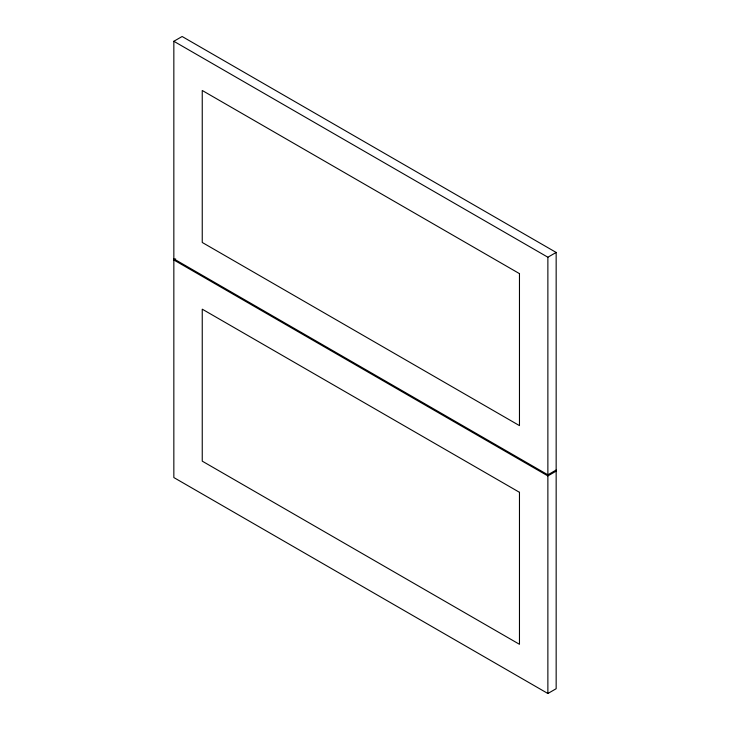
<?xml version="1.0" encoding="UTF-8"?>
<svg xmlns="http://www.w3.org/2000/svg" width="730" height="730" viewBox="0 0 730 730"><rect width="100%" height="100%" fill="white"/><g stroke="black" fill="none" stroke-linecap="round" stroke-linejoin="round"><path stroke-width="1.09" d="M173.84 41.282L182.126 36.5L556.16 252.443L556.16 688.718L547.874 693.5L173.84 477.557L173.84 41.282L547.874 257.225L556.16 252.443M175.684 258.904L173.84 259.962L547.874 475.914L556.16 471.124M556.16 470.038L547.874 474.819L173.84 258.876M547.874 257.225L547.874 693.5M519.468 273.631L202.246 90.483L202.246 242.47L519.468 425.617L519.468 273.631M519.468 492.312L202.246 309.173L202.246 461.15L519.468 644.298L519.468 492.312"/></g></svg>
